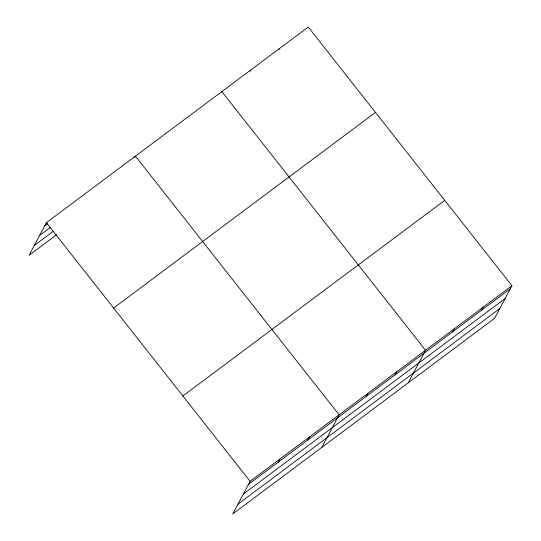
<?xml version="1.0" encoding="UTF-8"?>
<svg xmlns="http://www.w3.org/2000/svg" width="541" height="541" viewBox="0 0 541 541"><rect width="100%" height="100%" fill="white"/><g stroke="black" fill="none" stroke-linecap="round" stroke-linejoin="round"><path stroke-width="0.81" d="M511.948 285.702L250.091 481.328L232.745 513.95L494.602 318.324L511.948 285.702L308.255 27.05L46.398 222.676L29.052 255.298L56.704 234.638M134.777 157.39L135.426 156.166L339.119 414.819L321.78 447.434M249.996 71.311L250.645 70.087M278.798 49.792L279.447 48.568M278.142 462.217L279.765 459.16M307.815 440.043L309.445 436.986M366.298 396.357L367.927 393.293M395.106 374.839L396.729 371.775M408.191 382.879L425.537 350.257L221.844 91.605M452.716 331.795L454.339 328.739M481.517 310.277L483.147 307.22M44.768 225.739L47.466 223.724M39.581 235.491L50.374 227.43M34.239 245.546L53.126 231.433M113.617 308.032L375.474 112.406M182.872 395.971L444.729 200.346M248.461 484.391L510.325 288.759M243.274 494.143L505.138 298.517M237.932 504.192L499.789 308.566M46.398 222.676L250.091 481.328"/></g></svg>
